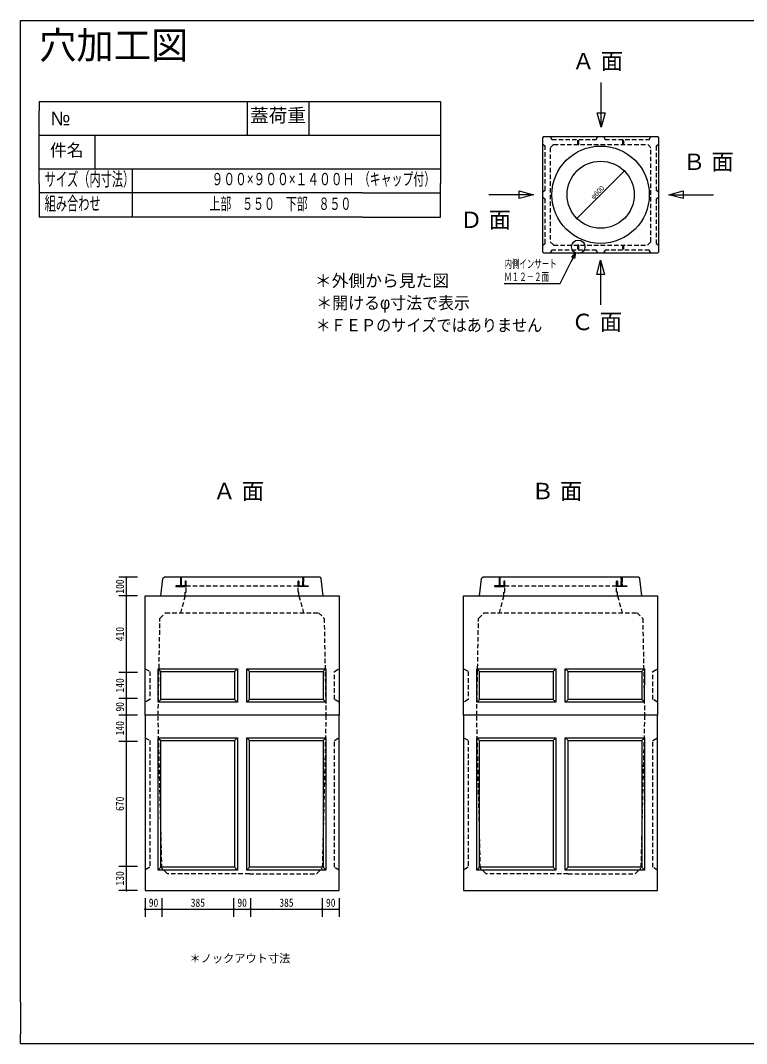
# Model space of a CAD drawing. Units: millimetres, scale not verified. Extents: x -3704 to 3796, y -2790 to 2696.
# Drawn here: x -3704 to 189, y -2790 to 2696 of the extents above; entities that cross this region are included whole.
import ezdxf
from ezdxf.enums import TextEntityAlignment as Align

# ---------------------------------------------------------------- set-up
doc = ezdxf.new("R2010")
doc.units = ezdxf.units.MM
doc.header["$LTSCALE"] = 20
doc.linetypes.add('DASHED1', pattern=[1.8, 1.2, -0.6])
doc.layers.add('0-0_レイヤ_1', color=7, linetype='Continuous')
doc.layers.add('0-9_レイヤ10', color=7, linetype='Continuous')
doc.styles.add('HG丸ｺﾞｼｯｸM-PRO', font='')
doc.styles.add('図脳フォント', font='')
doc.styles.add('ＭＳ ゴシック', font='')
doc.styles.get('HG丸ｺﾞｼｯｸM-PRO').set_extended_font_data('HG丸ｺﾞｼｯｸM-PRO')
doc.styles.get('図脳フォント').set_extended_font_data('図脳フォント')
doc.styles.get('ＭＳ ゴシック').set_extended_font_data('MS Gothic')

msp = doc.modelspace()

# ---------------------------------------------------------------- hatches: boundary and pattern name
at = {"layer": '0-0_レイヤ_1'}
for points in [[(-460.35, 1889.16, 1), (-472.35, 1889.16, 1)], [(-714.9, 1634.6, 1), (-726.9, 1634.6, 1)]]:
    msp.add_hatch(color=256, dxfattribs=at).paths.add_polyline_path(points)
at = {"layer": '0-9_レイヤ10'}
for points in [[(-3130.12, -290, 1), (-3142.12, -290, 1)], [(-3130.12, -390, 1), (-3142.12, -390, 1)], [(-3130.12, -800, 1), (-3142.12, -800, 1)], [(-3130.12, -940, 1), (-3142.12, -940, 1)], [(-3130.12, -1030, 1), (-3142.12, -1030, 1)], [(-3130.12, -1170, 1), (-3142.12, -1170, 1)], [(-3130.12, -1840, 1), (-3142.12, -1840, 1)], [(-3130.12, -1970, 1), (-3142.12, -1970, 1)], [(-3030.12, -2070, 1), (-3042.12, -2070, 1)], [(-2940.12, -2070, 1), (-2952.12, -2070, 1)], [(-2555.12, -2070, 1), (-2567.12, -2070, 1)], [(-2465.12, -2070, 1), (-2477.12, -2070, 1)], [(-2080.12, -2070, 1), (-2092.12, -2070, 1)], [(-1990.12, -2070, 1), (-2002.12, -2070, 1)]]:
    msp.add_hatch(color=256, dxfattribs=at).paths.add_polyline_path(points)

# ---------------------------------------------------------------- linework, layer by layer
at = {"layer": '0-0_レイヤ_1'}
for p, q in [((-3704.12, -2568.82), (-3704.12, 2646.47)), ((-590.77, 2123.88), (-590.77, 2363.88)), ((-3604.12, 2261.49), (-1868.91, 2261.49)), ((-3604.12, 2261.49), (-3604.12, 2211.49)), ((-2157.31, 2261.49), (-2157.31, 2131.49)), ((-1868.91, 2261.49), (-1451.85, 2261.49)), ((-1451.85, 2261.49), (-1451.85, 2211.49)), ((-3604.12, 1821.49), (-3604.12, 2211.49)), ((-1451.85, 2211.49), (-1451.85, 1821.49)), ((-2157.31, 2131.49), (-2157.31, 2081.49)), ((-3604.12, 2081.49), (-1451.85, 2081.49)), ((-3305.48, 2081.49), (-3305.48, 1901.49)), ((-899.63, 2073.88), (-287.63, 2073.88)), ((-717.23, 2052.88), (-710.03, 2052.88)), ((-477.23, 2052.88), (-470.03, 2052.88)), ((-281.63, 2067.88), (-287.63, 2073.88)), ((-281.63, 1455.88), (-281.63, 2067.88)), ((-3102.8, 1641.49), (-3102.8, 1901.49)), ((-466.35, 1889.16), (-720.9, 1634.6)), ((-3604.12, 1821.49), (-3604.12, 1641.49)), ((-1451.85, 1641.49), (-1451.85, 1821.49)), ((-1868.91, 1771.49), (-3604.12, 1771.49)), ((-1868.91, 1771.49), (-1451.85, 1771.49)), ((-952.77, 1761.88), (-1192.77, 1761.88)), ((-228.77, 1761.88), (11.23, 1761.88)), ((-1868.91, 1641.49), (-3604.12, 1641.49)), ((-1868.91, 1641.49), (-1451.85, 1641.49)), ((-477.23, 1491.88), (-470.03, 1491.88)), ((-810.98, 1285.73), (-728.47, 1449.88)), ((-728.01, 1449.88), (-752.49, 1402.09)), ((-287.63, 1449.88), (-281.63, 1455.88)), ((-593.63, 1410.54), (-593.63, 1170.54)), ((-1110.58, 1285.73), (-810.98, 1285.73)), ((-2951.12, -390), (-2941.12, -297.5)), ((-2098.62, -290), (-2933.62, -290)), ((-2846.12, -292), (-2841.12, -292)), ((-2846.12, -294), (-2841.12, -294)), ((-2846.12, -296), (-2841.12, -296)), ((-2846.12, -298), (-2841.12, -298)), ((-2846.12, -300), (-2841.12, -300)), ((-2846.12, -302), (-2841.12, -302)), ((-2846.12, -304), (-2841.12, -304)), ((-2846.12, -306), (-2841.12, -306)), ((-2846.12, -308), (-2841.12, -308)), ((-2846.12, -310), (-2841.12, -310)), ((-2846.12, -312), (-2841.12, -312)), ((-2846.12, -314), (-2841.12, -314)), ((-2846.12, -316), (-2841.12, -316)), ((-2846.12, -318), (-2841.12, -318)), ((-2846.12, -320), (-2841.12, -320)), ((-2846.12, -322), (-2841.12, -322)), ((-2846.12, -324), (-2841.12, -324)), ((-2846.12, -326), (-2841.12, -326)), ((-2846.12, -328), (-2841.12, -328)), ((-2821.12, -310), (-2816.12, -310)), ((-2821.12, -312), (-2816.12, -312)), ((-2821.12, -314), (-2816.12, -314)), ((-2821.12, -316), (-2816.12, -316)), ((-2821.12, -318), (-2816.12, -318)), ((-2821.12, -320), (-2816.12, -320)), ((-2821.12, -322), (-2816.12, -322)), ((-2821.12, -324), (-2816.12, -324)), ((-2821.12, -326), (-2816.12, -326)), ((-2821.12, -328), (-2816.12, -328)), ((-2216.12, -310), (-2211.12, -310)), ((-2216.12, -312), (-2211.12, -312)), ((-2216.12, -314), (-2211.12, -314)), ((-2216.12, -316), (-2211.12, -316)), ((-2216.12, -318), (-2211.12, -318)), ((-2216.12, -320), (-2211.12, -320)), ((-2216.12, -322), (-2211.12, -322)), ((-2216.12, -324), (-2211.12, -324)), ((-2216.12, -326), (-2211.12, -326)), ((-2216.12, -328), (-2211.12, -328)), ((-2191.12, -292), (-2186.12, -292)), ((-2191.12, -294), (-2186.12, -294)), ((-2191.12, -296), (-2186.12, -296)), ((-2191.12, -298), (-2186.12, -298)), ((-2191.12, -300), (-2186.12, -300)), ((-2191.12, -302), (-2186.12, -302)), ((-2191.12, -304), (-2186.12, -304)), ((-2191.12, -306), (-2186.12, -306)), ((-2191.12, -308), (-2186.12, -308)), ((-2191.12, -310), (-2186.12, -310)), ((-2191.12, -312), (-2186.12, -312)), ((-2191.12, -314), (-2186.12, -314)), ((-2191.12, -316), (-2186.12, -316)), ((-2191.12, -318), (-2186.12, -318)), ((-2191.12, -320), (-2186.12, -320)), ((-2191.12, -322), (-2186.12, -322)), ((-2191.12, -324), (-2186.12, -324)), ((-2191.12, -326), (-2186.12, -326)), ((-2191.12, -328), (-2186.12, -328)), ((-1243.12, -390), (-1233.12, -297.5)), ((-390.62, -290), (-1225.62, -290)), ((-1138.12, -292), (-1133.12, -292)), ((-1138.12, -294), (-1133.12, -294)), ((-1138.12, -296), (-1133.12, -296)), ((-1138.12, -298), (-1133.12, -298)), ((-1138.12, -300), (-1133.12, -300)), ((-1138.12, -302), (-1133.12, -302)), ((-1138.12, -304), (-1133.12, -304)), ((-1138.12, -306), (-1133.12, -306)), ((-1138.12, -308), (-1133.12, -308)), ((-1138.12, -310), (-1133.12, -310)), ((-1138.12, -312), (-1133.12, -312)), ((-1138.12, -314), (-1133.12, -314)), ((-1138.12, -316), (-1133.12, -316)), ((-1138.12, -318), (-1133.12, -318)), ((-1138.12, -320), (-1133.12, -320)), ((-1138.12, -322), (-1133.12, -322)), ((-1138.12, -324), (-1133.12, -324)), ((-1138.12, -326), (-1133.12, -326)), ((-1138.12, -328), (-1133.12, -328)), ((-1113.12, -310), (-1108.12, -310)), ((-1113.12, -312), (-1108.12, -312)), ((-1113.12, -314), (-1108.12, -314)), ((-1113.12, -316), (-1108.12, -316)), ((-1113.12, -318), (-1108.12, -318)), ((-1113.12, -320), (-1108.12, -320)), ((-1113.12, -322), (-1108.12, -322)), ((-1113.12, -324), (-1108.12, -324)), ((-1113.12, -326), (-1108.12, -326)), ((-1113.12, -328), (-1108.12, -328)), ((-508.12, -310), (-503.12, -310)), ((-508.12, -312), (-503.12, -312)), ((-508.12, -314), (-503.12, -314)), ((-508.12, -316), (-503.12, -316)), ((-508.12, -318), (-503.12, -318)), ((-508.12, -320), (-503.12, -320)), ((-508.12, -322), (-503.12, -322)), ((-508.12, -324), (-503.12, -324)), ((-508.12, -326), (-503.12, -326)), ((-508.12, -328), (-503.12, -328)), ((-483.12, -292), (-478.12, -292)), ((-483.12, -294), (-478.12, -294)), ((-483.12, -296), (-478.12, -296)), ((-483.12, -298), (-478.12, -298)), ((-483.12, -300), (-478.12, -300)), ((-483.12, -302), (-478.12, -302)), ((-483.12, -304), (-478.12, -304)), ((-483.12, -306), (-478.12, -306)), ((-483.12, -308), (-478.12, -308)), ((-483.12, -310), (-478.12, -310)), ((-483.12, -312), (-478.12, -312)), ((-483.12, -314), (-478.12, -314)), ((-483.12, -316), (-478.12, -316)), ((-483.12, -318), (-478.12, -318)), ((-483.12, -320), (-478.12, -320)), ((-483.12, -322), (-478.12, -322)), ((-483.12, -324), (-478.12, -324)), ((-483.12, -326), (-478.12, -326)), ((-483.12, -328), (-478.12, -328)), ((-2871.12, -336), (-2821.12, -336)), ((-2871.12, -338), (-2821.12, -338)), ((-2871.12, -340), (-2821.12, -340)), ((-2846.12, -330), (-2841.12, -330)), ((-2846.12, -332), (-2841.12, -332)), ((-2846.12, -334), (-2841.12, -334)), ((-2821.12, -330), (-2816.12, -330)), ((-2821.12, -332), (-2816.12, -332)), ((-2821.12, -334), (-2816.12, -334)), ((-2821.12, -336), (-2816.12, -336)), ((-2821.12, -338), (-2816.12, -338)), ((-2821.12, -340), (-2816.12, -340)), ((-2216.12, -330), (-2211.12, -330)), ((-2216.12, -332), (-2211.12, -332)), ((-2216.12, -334), (-2211.12, -334)), ((-2216.12, -336), (-2161.12, -336)), ((-2216.12, -338), (-2161.12, -338)), ((-2191.12, -330), (-2186.12, -330)), ((-2191.12, -332), (-2186.12, -332)), ((-2191.12, -334), (-2186.12, -334)), ((-1163.12, -336), (-1113.12, -336)), ((-1163.12, -338), (-1113.12, -338)), ((-1163.12, -340), (-1113.12, -340)), ((-1138.12, -330), (-1133.12, -330)), ((-1138.12, -332), (-1133.12, -332)), ((-1138.12, -334), (-1133.12, -334)), ((-1113.12, -330), (-1108.12, -330)), ((-1113.12, -332), (-1108.12, -332)), ((-1113.12, -334), (-1108.12, -334)), ((-1113.12, -336), (-1108.12, -336)), ((-1113.12, -338), (-1108.12, -338)), ((-1113.12, -340), (-1108.12, -340)), ((-508.12, -330), (-503.12, -330)), ((-508.12, -332), (-503.12, -332)), ((-508.12, -334), (-503.12, -334)), ((-508.12, -336), (-453.12, -336)), ((-508.12, -338), (-453.12, -338)), ((-483.12, -330), (-478.12, -330)), ((-483.12, -332), (-478.12, -332)), ((-483.12, -334), (-478.12, -334)), ((-2951.12, -795), (-2966.12, -780)), ((-2556.12, -795), (-2541.12, -780)), ((-2476.12, -795), (-2491.12, -780)), ((-2081.12, -795), (-2066.12, -780)), ((-1243.12, -795), (-1258.12, -780)), ((-848.12, -795), (-833.12, -780)), ((-768.12, -795), (-783.12, -780)), ((-373.12, -795), (-358.12, -780)), ((-2951.12, -945), (-2966.12, -960)), ((-2556.12, -945), (-2541.12, -960)), ((-2066.12, -960), (-2081.12, -945)), ((-1243.12, -945), (-1258.12, -960)), ((-848.12, -945), (-833.12, -960)), ((-358.12, -960), (-373.12, -945)), ((-2556.12, -1165), (-2541.12, -1150)), ((-2066.12, -1150), (-2081.12, -1165)), ((-848.12, -1165), (-833.12, -1150)), ((-358.12, -1150), (-373.12, -1165)), ((-2966.12, -1860), (-2951.12, -1845)), ((-2541.12, -1860), (-2556.12, -1845)), ((-2491.12, -1860), (-2476.12, -1845)), ((-2066.12, -1860), (-2081.12, -1845)), ((-1258.12, -1860), (-1243.12, -1845)), ((-833.12, -1860), (-848.12, -1845)), ((-783.12, -1860), (-768.12, -1845)), ((-358.12, -1860), (-373.12, -1845)), ((-3704.12, -2568.82), (-3704.12, -2740.32)), ((-3704.12, -2790.32), (-3704.12, -2740.32)), ((-3704.12, -2790.32), (-3532.94, -2790.32))]:
    msp.add_line(p, q, dxfattribs=at)
at = {"layer": '0-0_レイヤ_1', "linetype": 'DASHED1'}
for p, q in [((-845.63, 2031.88), (-341.63, 2031.88)), ((-323.63, 2013.88), (-341.63, 2031.88)), ((-332.63, 2058.88), (-323.63, 2073.88)), ((-281.63, 2031.88), (-296.63, 2022.88)), ((-2816.12, -335), (-2216.12, -335)), ((-1108.12, -335), (-508.12, -335)), ((-2821.12, -390), (-2846.12, -480)), ((-2211.12, -390), (-2186.12, -480)), ((-1113.12, -390), (-1138.12, -480)), ((-503.12, -390), (-478.12, -480)), ((-2066.12, -1030), (-2086.12, -1850)), ((-358.12, -1030), (-378.12, -1850))]:
    msp.add_line(p, q, dxfattribs=at)
at = {"layer": '0-0_レイヤ_1'}
for points in [[(-3704.12, 2646.47), (-3704.12, 2696.47), (-3532.94, 2696.47)], [(-3532.94, 2696.47), (3545.88, 2696.47), (3795.88, 2696.47)], [(-2488.3, 2261.49), (-2488.3, 2131.49), (-2488.3, 2081.49)], [(-899.63, 2073.88), (-905.63, 2067.88), (-905.63, 1455.88), (-899.63, 1449.88), (-287.63, 1449.88)], [(-717.23, 2052.88), (-717.23, 2031.88), (-710.03, 2031.88), (-710.03, 2052.88)], [(-477.23, 2052.88), (-477.23, 2031.88), (-470.03, 2031.88), (-470.03, 2052.88)], [(-3604.12, 1901.49), (-1868.91, 1901.49), (-1451.85, 1901.49)], [(-477.23, 1491.88), (-477.23, 1470.88), (-470.03, 1470.88), (-470.03, 1491.88)], [(-2951.12, -390), (-2081.12, -390), (-2091.12, -297.5)], [(-2941.12, -297.5), (-2939.11, -292.18), (-2933.62, -290)], [(-2841.12, -335), (-2841.12, -290), (-2846.12, -290), (-2846.12, -335)], [(-2091.12, -297.5), (-2093.57, -291.85), (-2098.62, -290)], [(-1243.12, -390), (-373.12, -390), (-383.12, -297.5)], [(-1233.12, -297.5), (-1231.11, -292.18), (-1225.62, -290)], [(-1133.12, -335), (-1133.12, -290), (-1138.12, -290), (-1138.12, -335)], [(-383.12, -297.5), (-385.57, -291.85), (-390.62, -290)], [(-2821.12, -335), (-2871.12, -335), (-2871.12, -340), (-2821.12, -340)], [(-1113.12, -335), (-1163.12, -335), (-1163.12, -340), (-1113.12, -340)], [(-2491.12, -960), (-2476.12, -945), (-2476.12, -795), (-2081.12, -795), (-2081.12, -945), (-2476.12, -945)], [(-783.12, -960), (-768.12, -945), (-768.12, -795), (-373.12, -795), (-373.12, -945), (-768.12, -945)], [(-2966.12, -1150), (-2951.12, -1165), (-2556.12, -1165), (-2556.12, -1845), (-2951.12, -1845), (-2951.12, -1165)], [(-2491.12, -1150), (-2476.12, -1165), (-2081.12, -1165), (-2081.12, -1845), (-2476.12, -1845), (-2476.12, -1165)], [(-1258.12, -1150), (-1243.12, -1165), (-848.12, -1165), (-848.12, -1845), (-1243.12, -1845), (-1243.12, -1165)], [(-783.12, -1150), (-768.12, -1165), (-373.12, -1165), (-373.12, -1845), (-768.12, -1845), (-768.12, -1165)], [(-3532.94, -2790.32), (3545.88, -2790.32), (3795.88, -2790.32), (3795.88, -2740.32)]]:
    msp.add_lwpolyline(points, dxfattribs=at)
for points in [[(-590.77, 2123.88), (-611.47, 2201.16), (-570.06, 2201.16)], [(-952.77, 1761.88), (-1030.04, 1741.18), (-1030.04, 1782.59)], [(-228.77, 1761.88), (-151.49, 1782.59), (-151.49, 1741.18)], [(-710.03, 1491.88), (-717.23, 1491.88), (-717.23, 1470.88), (-710.03, 1470.88)], [(-728.01, 1449.88), (-734.31, 1420.55), (-748.13, 1427.63)], [(-593.63, 1410.54), (-572.92, 1333.27), (-614.33, 1333.27)], [(-2816.12, -340), (-2816.12, -310), (-2821.12, -310), (-2821.12, -340)], [(-2216.12, -335), (-2211.12, -335), (-2211.12, -310), (-2216.12, -310)], [(-2191.12, -335), (-2186.12, -335), (-2186.12, -290), (-2191.12, -290)], [(-1108.12, -340), (-1108.12, -310), (-1113.12, -310), (-1113.12, -340)], [(-508.12, -335), (-503.12, -335), (-503.12, -310), (-508.12, -310)], [(-483.12, -335), (-478.12, -335), (-478.12, -290), (-483.12, -290)], [(-2216.12, -335), (-2161.12, -335), (-2161.12, -340), (-2216.12, -340)], [(-508.12, -335), (-453.12, -335), (-453.12, -340), (-508.12, -340)], [(-3036.12, -1030), (-3036.12, -390), (-1996.12, -390), (-1996.12, -1030)], [(-1328.12, -1030), (-1328.12, -390), (-288.12, -390), (-288.12, -1030)], [(-2966.12, -960), (-2966.12, -780), (-2541.12, -780), (-2541.12, -960)], [(-2951.12, -945), (-2951.12, -795), (-2556.12, -795), (-2556.12, -945)], [(-2491.12, -960), (-2491.12, -780), (-2066.12, -780), (-2067.47, -960)], [(-1258.12, -960), (-1258.12, -780), (-833.12, -780), (-833.12, -960)], [(-1243.12, -945), (-1243.12, -795), (-848.12, -795), (-848.12, -945)], [(-783.12, -960), (-783.12, -780), (-358.12, -780), (-359.47, -960)], [(-3036.12, -1030), (-3036.12, -1970), (-1996.12, -1970), (-1996.12, -1030)], [(-1328.12, -1030), (-1328.12, -1970), (-288.12, -1970), (-288.12, -1030)], [(-2966.12, -1150), (-2541.12, -1150), (-2541.12, -1860), (-2966.12, -1860)], [(-2491.12, -1150), (-2066.12, -1150), (-2066.12, -1860), (-2491.12, -1860)], [(-1258.12, -1150), (-833.12, -1150), (-833.12, -1860), (-1258.12, -1860)], [(-783.12, -1150), (-358.12, -1150), (-358.12, -1860), (-783.12, -1860)]]:
    msp.add_lwpolyline(points, close=True, dxfattribs=at)
at = {"layer": '0-0_レイヤ_1', "linetype": 'DASHED1'}
for points in [[(-905.63, 1776.88), (-890.63, 1785.88), (-890.63, 2022.88), (-905.63, 2031.88)], [(-863.63, 2073.88), (-854.63, 2058.88), (-617.63, 2058.88), (-608.63, 2073.88)], [(-845.63, 2031.88), (-863.63, 2013.88), (-863.63, 1509.88), (-845.63, 1491.88), (-341.63, 1491.88), (-323.63, 1509.88), (-323.63, 2013.88)], [(-578.63, 2073.88), (-569.63, 2058.88), (-332.63, 2058.88)], [(-296.63, 2022.88), (-296.63, 1785.88), (-281.63, 1776.88)], [(-905.63, 1491.88), (-890.63, 1500.88), (-890.63, 1737.88), (-905.63, 1746.88)], [(-281.63, 1746.88), (-296.63, 1737.88), (-296.63, 1500.88), (-281.63, 1491.88)], [(-608.63, 1449.88), (-617.63, 1464.88), (-854.63, 1464.88), (-863.63, 1449.88)], [(-323.63, 1449.88), (-332.63, 1464.88), (-569.63, 1464.88), (-578.63, 1449.88)], [(-2821.12, -390), (-2821.12, -370), (-2816.12, -370), (-2816.12, -310), (-2821.12, -310), (-2821.12, -335), (-2841.12, -335), (-2841.12, -290), (-2846.12, -290), (-2846.12, -335), (-2871.12, -335), (-2871.12, -340), (-2816.12, -340)], [(-2211.12, -390), (-2211.12, -370), (-2216.12, -370), (-2216.12, -310), (-2211.12, -310), (-2211.12, -335), (-2191.12, -335), (-2191.12, -290), (-2186.12, -290), (-2186.12, -335), (-2161.12, -335), (-2161.12, -340), (-2216.12, -340)], [(-1113.12, -390), (-1113.12, -370), (-1108.12, -370), (-1108.12, -310), (-1113.12, -310), (-1113.12, -335), (-1133.12, -335), (-1133.12, -290), (-1138.12, -290), (-1138.12, -335), (-1163.12, -335), (-1163.12, -340), (-1108.12, -340)], [(-503.12, -390), (-503.12, -370), (-508.12, -370), (-508.12, -310), (-503.12, -310), (-503.12, -335), (-483.12, -335), (-483.12, -290), (-478.12, -290), (-478.12, -335), (-453.12, -335), (-453.12, -340), (-508.12, -340)], [(-2966.12, -1030), (-2956.12, -510), (-2926.12, -480), (-2106.12, -480), (-2076.12, -510), (-2066.12, -1030)], [(-1258.12, -1030), (-1248.12, -510), (-1218.12, -480), (-398.12, -480), (-368.12, -510), (-358.12, -1030)], [(-3036.12, -780), (-3011.12, -795), (-3011.12, -945), (-3036.12, -960)], [(-1996.12, -960), (-2021.12, -945), (-2021.12, -795), (-1996.12, -780)], [(-1328.12, -780), (-1303.12, -795), (-1303.12, -945), (-1328.12, -960)], [(-288.12, -960), (-313.12, -945), (-313.12, -795), (-288.12, -780)], [(-2476.12, -1880), (-2916.12, -1880), (-2946.12, -1850), (-2966.12, -1030)], [(-768.12, -1880), (-1208.12, -1880), (-1238.12, -1850), (-1258.12, -1030)], [(-3036.12, -1150), (-3011.12, -1165), (-3011.12, -1845), (-3036.12, -1860)], [(-1996.12, -1860), (-2021.12, -1845), (-2021.12, -1165), (-1996.12, -1150)], [(-1328.12, -1150), (-1303.12, -1165), (-1303.12, -1845), (-1328.12, -1860)], [(-288.12, -1860), (-313.12, -1845), (-313.12, -1165), (-288.12, -1150)], [(-2476.12, -1880), (-2116.12, -1880), (-2086.12, -1850)], [(-768.12, -1880), (-408.12, -1880), (-378.12, -1850)]]:
    msp.add_lwpolyline(points, dxfattribs=at)
at = {"layer": '0-0_レイヤ_1'}
for centre, radius in [((-593.63, 1761.88), 261), ((-593.63, 1761.88), 180), ((-713.63, 1482.88), 36)]:
    msp.add_circle(centre, radius, dxfattribs=at)
at = {"layer": '0-9_レイヤ10'}
for p, q in [((-3076.12, -290), (-3176.12, -290)), ((-3136.12, -390), (-3136.12, -290)), ((-3076.12, -390), (-3176.12, -390)), ((-3136.12, -800), (-3136.12, -390)), ((-3076.12, -800), (-3176.12, -800)), ((-3136.12, -940), (-3136.12, -800)), ((-3076.12, -940), (-3176.12, -940)), ((-3136.12, -1030), (-3136.12, -940)), ((-3076.12, -1030), (-3176.12, -1030)), ((-3136.12, -1170), (-3136.12, -1030)), ((-3076.12, -1170), (-3176.12, -1170)), ((-3136.12, -1840), (-3136.12, -1170)), ((-3076.12, -1840), (-3176.12, -1840)), ((-3136.12, -1970), (-3136.12, -1840)), ((-3076.12, -1970), (-3176.12, -1970)), ((-3036.12, -2010), (-3036.12, -2110)), ((-2946.12, -2010), (-2946.12, -2110)), ((-2561.12, -2010), (-2561.12, -2110)), ((-2471.12, -2010), (-2471.12, -2110)), ((-2086.12, -2010), (-2086.12, -2110)), ((-1996.12, -2010), (-1996.12, -2110)), ((-3036.12, -2070), (-2946.12, -2070)), ((-2946.12, -2070), (-2561.12, -2070)), ((-2561.12, -2070), (-2471.12, -2070)), ((-2471.12, -2070), (-2086.12, -2070)), ((-2086.12, -2070), (-1996.12, -2070))]:
    msp.add_line(p, q, dxfattribs=at)

# ---------------------------------------------------------------- texts
at = {"layer": '0-0_レイヤ_1', "style": 'HG丸ｺﾞｼｯｸM-PRO'}
for s, height, p in [('穴加工図', 146.6, (-3604.12, 2446.47)), ('Ａ 面', 87.98, (-745.85, 2407.99)), ('№', 73.31, (-3542.16, 2112.23)), ('蓋荷重', 73.31, (-2473.3, 2128.47)), ('件名', 65.98, (-3546.26, 1948.04)), ('Ｂ 面', 87.98, (-152.52, 1868.1)), ('Ｄ 面', 87.98, (-1346.94, 1557.03)), ('＊外側から見た図', 65.98, (-2125.77, 1248.2)), ('Ｃ 面', 87.98, (-751.24, 1009.26)), ('Ａ 面', 87.98, (-2670.67, 102.32)), ('Ｂ 面', 87.98, (-964.65, 102.32))]:
    msp.add_text(s, height=height, dxfattribs=at).set_placement(p, align=Align.BOTTOM_LEFT)
for s, height, width, p in [('サイズ（内寸法）', 73.31, 0.6, (-3574.12, 1786.49)), ('９００×９００×１４００Ｈ', 65.98, 0.7, (-2679.46, 1793.06)), ('（キャップ付）', 65.98, 0.65, (-1890.19, 1792.7)), ('組み合わせ', 73.31, 0.6, (-3574.12, 1656.49)), ('上部\u3000５５０\u3000下部\u3000８５０', 65.98, 0.65, (-2690.79, 1660.89)), ('内側インサート', 43.99, 0.65, (-1109.23, 1355.73)), ('Ｍ１２－２面', 43.99, 0.65, (-1110.58, 1285.73)), ('＊開けるφ寸法で表示', 65.98, 0.95, (-2118.21, 1128.91)), ('＊ＦＥＰのサイズではありません', 65.98, 0.9, (-2121.35, 1009.35))]:
    msp.add_text(s, height=height, dxfattribs=dict(at, width=width)).set_placement(p, align=Align.BOTTOM_LEFT)
at = {"layer": '0-0_レイヤ_1', "style": '図脳フォント'}
msp.add_text('φ600', height=26.39, rotation=45, dxfattribs=at).set_placement((-625.45, 1730.06), align=Align.BOTTOM_LEFT)
at = {"layer": '0-9_レイヤ10', "style": 'ＭＳ ゴシック', "width": 0.85}
for s, p in [('100', (-3136.12, -377.5)), ('410', (-3136.12, -632.5)), ('140', (-3136.12, -907.5)), ('90', (-3136.12, -1010)), ('140', (-3136.12, -1137.5)), ('670', (-3136.12, -1542.5)), ('130', (-3136.12, -1942.5))]:
    msp.add_text(s, height=43.99, rotation=90, dxfattribs=at).set_placement(p, align=Align.BOTTOM_LEFT)
for s, p in [('90', (-3016.12, -2070)), ('385', (-2791.12, -2070)), ('90', (-2541.12, -2070)), ('385', (-2316.12, -2070)), ('90', (-2066.12, -2070))]:
    msp.add_text(s, height=43.99, dxfattribs=at).set_placement(p, align=Align.BOTTOM_LEFT)
at = {"layer": '0-9_レイヤ10', "style": 'HG丸ｺﾞｼｯｸM-PRO'}
msp.add_text('＊ノックアウト寸法', height=43.99, dxfattribs=at).set_placement((-2797.61, -2368.95), align=Align.BOTTOM_LEFT)

doc.saveas('drawing.dxf')
